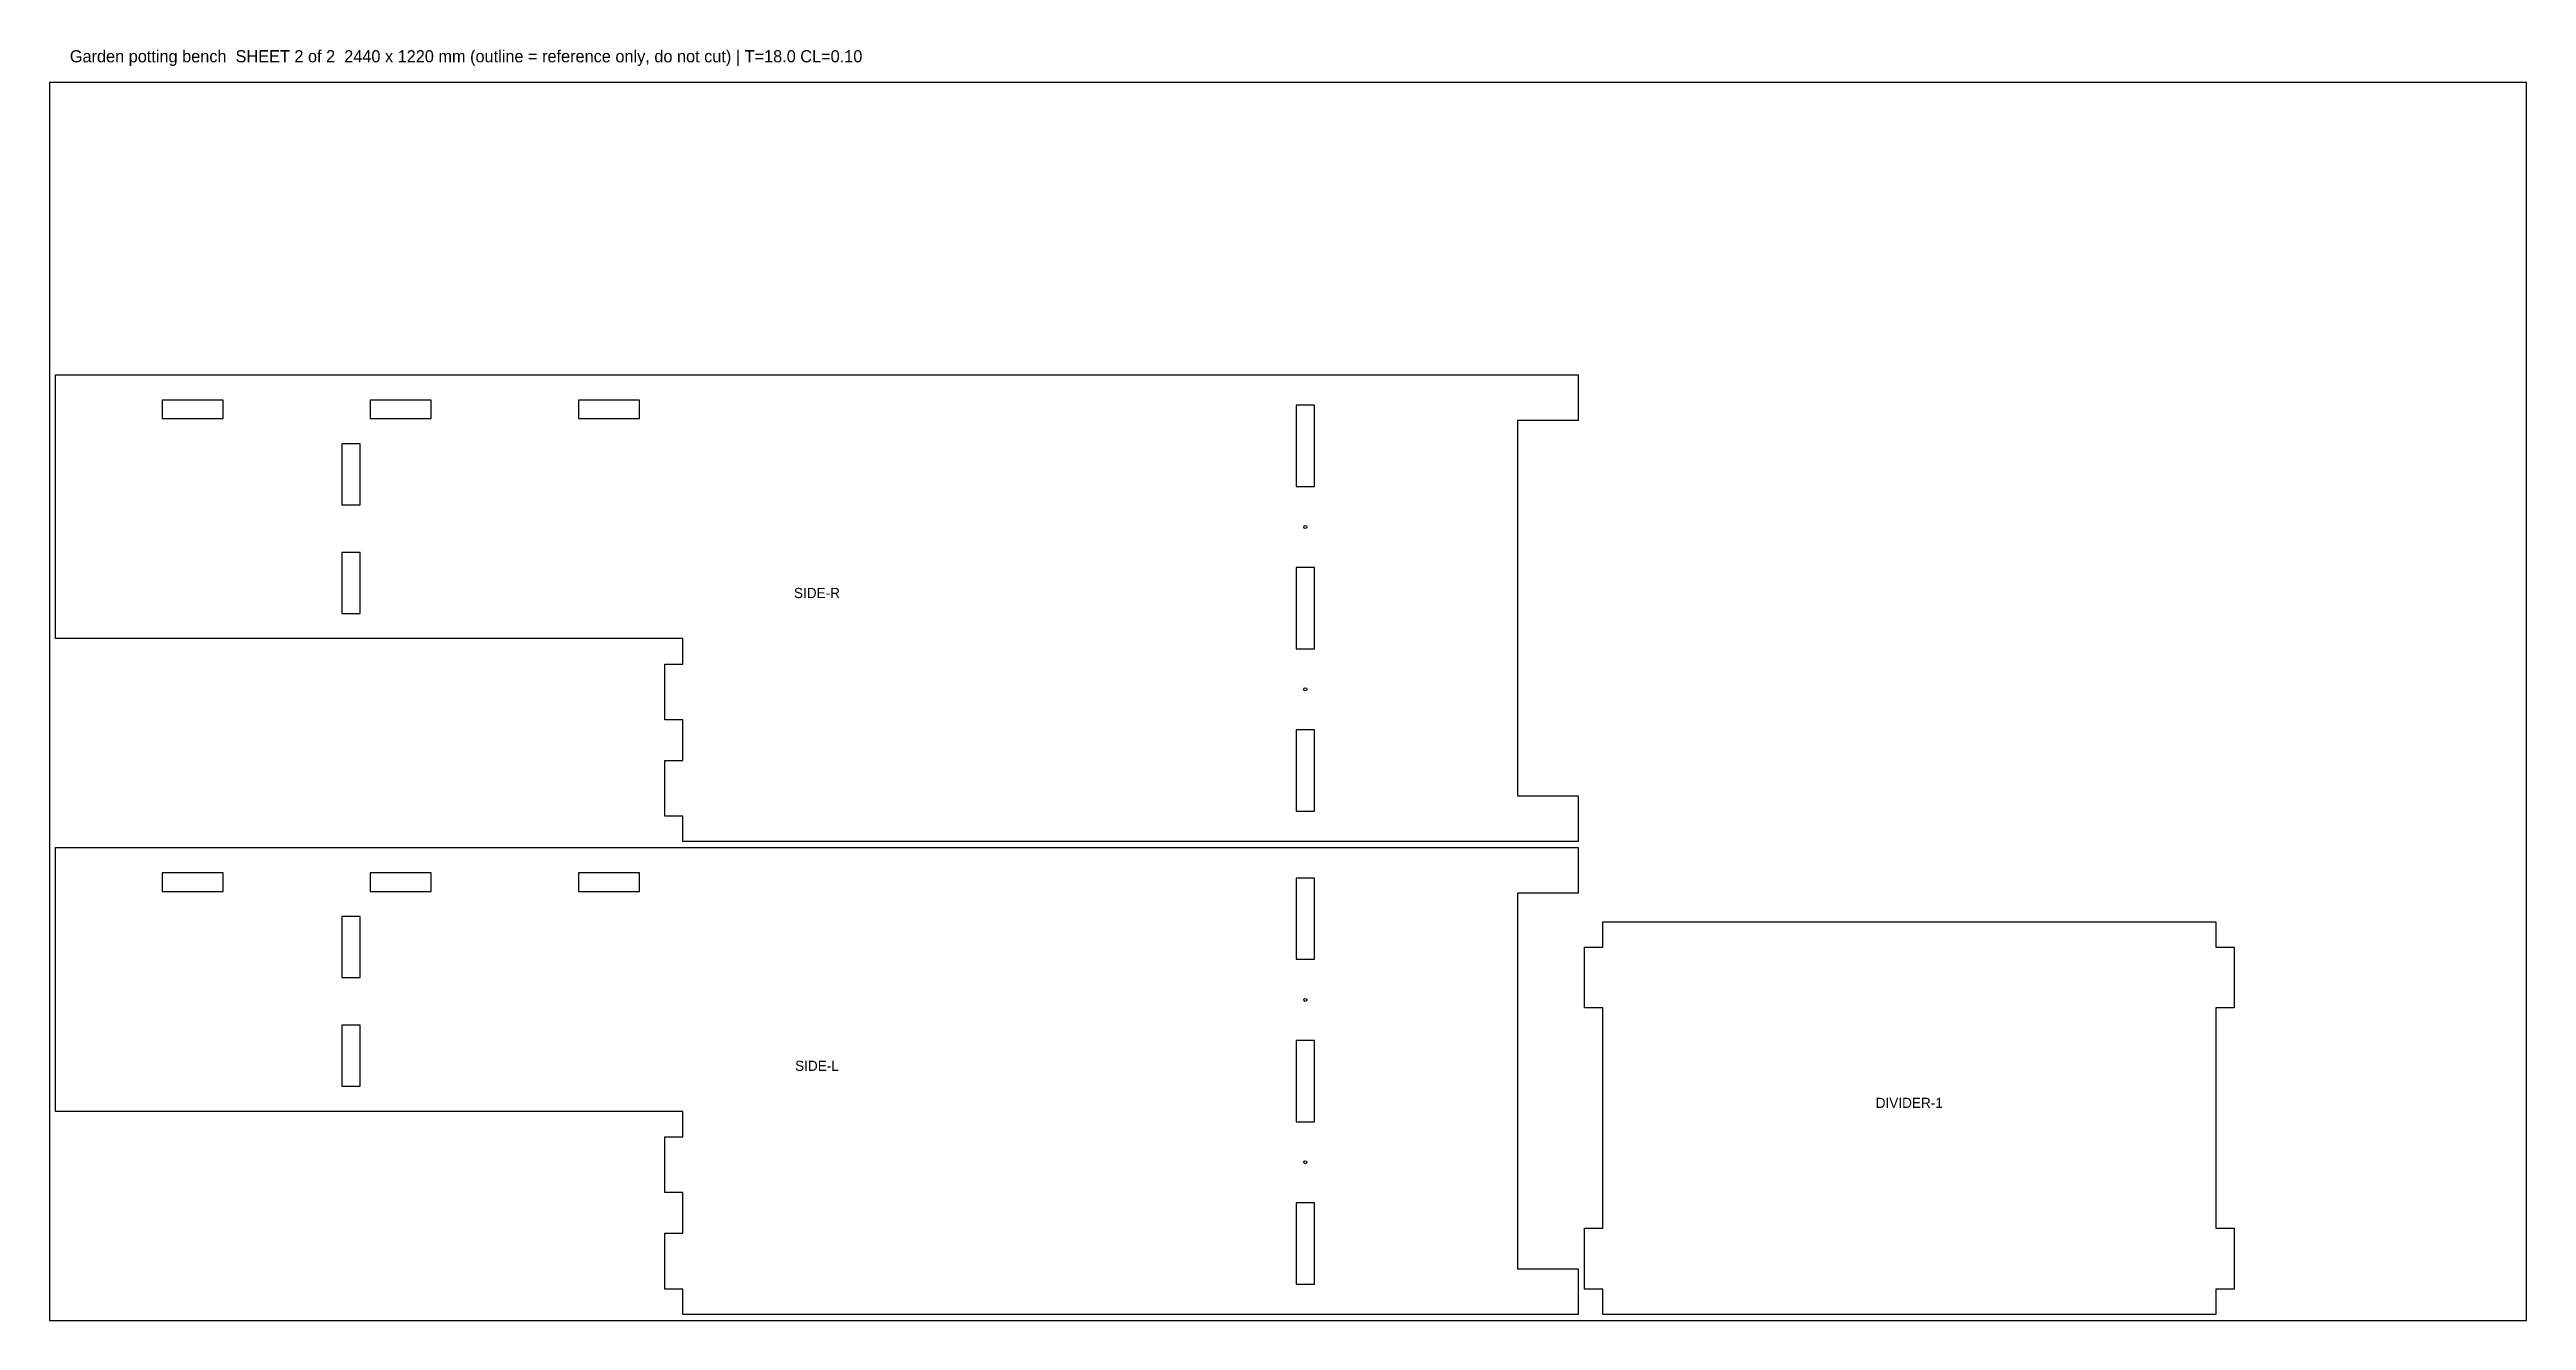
# Model space of a CAD drawing. Header units: millimetres. Extents: x 0 to 2440, y 0 to 1253.
import ezdxf
from ezdxf.enums import TextEntityAlignment as Align

# ---------------------------------------------------------------- set-up
doc = ezdxf.new("R2010")
doc.units = ezdxf.units.MM
doc.layers.add('CUT', color=1, linetype='Continuous')
doc.layers.add('LABELS', color=5, linetype='Continuous')

msp = doc.modelspace()

# ---------------------------------------------------------------- linework, layer by layer
at = {"layer": 'CUT'}
for points in [[(606, 497), (606, 552), (624, 552), (624, 592), (606, 592), (606, 647), (624, 647), (624, 672), (6, 672), (6, 932), (1506, 932), (1506, 887), (1446, 887), (1446, 517), (1506, 517), (1506, 472), (624, 472), (624, 497)], [(171.05, 907.05), (110.95, 907.05), (110.95, 888.95), (171.05, 888.95)], [(315.95, 907.05), (315.95, 888.95), (376.05, 888.95), (376.05, 907.05)], [(520.95, 888.95), (581.05, 888.95), (581.05, 907.05), (520.95, 907.05)], [(1246.05, 821.95), (1246.05, 902.05), (1227.95, 902.05), (1227.95, 821.95)], [(287.95, 803.95), (306.05, 803.95), (306.05, 864.05), (287.95, 864.05)], [(306.05, 696.95), (306.05, 757.05), (287.95, 757.05), (287.95, 696.95)], [(1246.05, 742.05), (1227.95, 742.05), (1227.95, 661.95), (1246.05, 661.95)], [(1227.95, 582.05), (1227.95, 501.95), (1246.05, 501.95), (1246.05, 582.05)], [(606, 31), (606, 86), (624, 86), (624, 126), (606, 126), (606, 181), (624, 181), (624, 206), (6, 206), (6, 466), (1506, 466), (1506, 421), (1446, 421), (1446, 51), (1506, 51), (1506, 6), (624, 6), (624, 31)], [(171.05, 441.05), (110.95, 441.05), (110.95, 422.95), (171.05, 422.95)], [(315.95, 441.05), (315.95, 422.95), (376.05, 422.95), (376.05, 441.05)], [(520.95, 422.95), (581.05, 422.95), (581.05, 441.05), (520.95, 441.05)], [(1246.05, 355.95), (1246.05, 436.05), (1227.95, 436.05), (1227.95, 355.95)], [(287.95, 337.95), (306.05, 337.95), (306.05, 398.05), (287.95, 398.05)], [(2134, 31), (2134, 6), (1530, 6), (1530, 31), (1512, 31), (1512, 91), (1530, 91), (1530, 308), (1512, 308), (1512, 368), (1530, 368), (1530, 393), (2134, 393), (2134, 368), (2152, 368), (2152, 308), (2134, 308), (2134, 91), (2152, 91), (2152, 31)], [(306.05, 230.95), (306.05, 291.05), (287.95, 291.05), (287.95, 230.95)], [(1246.05, 276.05), (1227.95, 276.05), (1227.95, 195.95), (1246.05, 195.95)], [(1227.95, 116.05), (1227.95, 35.95), (1246.05, 35.95), (1246.05, 116.05)]]:
    msp.add_lwpolyline(points, close=True, dxfattribs=at)
for centre in [(1237, 782), (1237, 622), (1237, 316), (1237, 156)]:
    msp.add_circle(centre, 1.5, dxfattribs=at)
at = {"layer": 'LABELS'}
msp.add_lwpolyline([(0, 0), (2440, 0), (2440, 1220), (0, 1220)], close=True, dxfattribs=at)

# ---------------------------------------------------------------- texts
msp.add_text('Garden potting bench  SHEET 2 of 2  2440 x 1220 mm (outline = reference only, do not cut) | T=18.0 CL=0.10', height=12, dxfattribs=at).set_placement((20, 1240))
for s, p in [('SIDE-R', (756, 717)), ('SIDE-L', (756, 251)), ('DIVIDER-1', (1832, 214.5))]:
    msp.add_text(s, height=10, dxfattribs=at).set_placement(p, align=Align.MIDDLE_CENTER)

doc.saveas('drawing.dxf')
